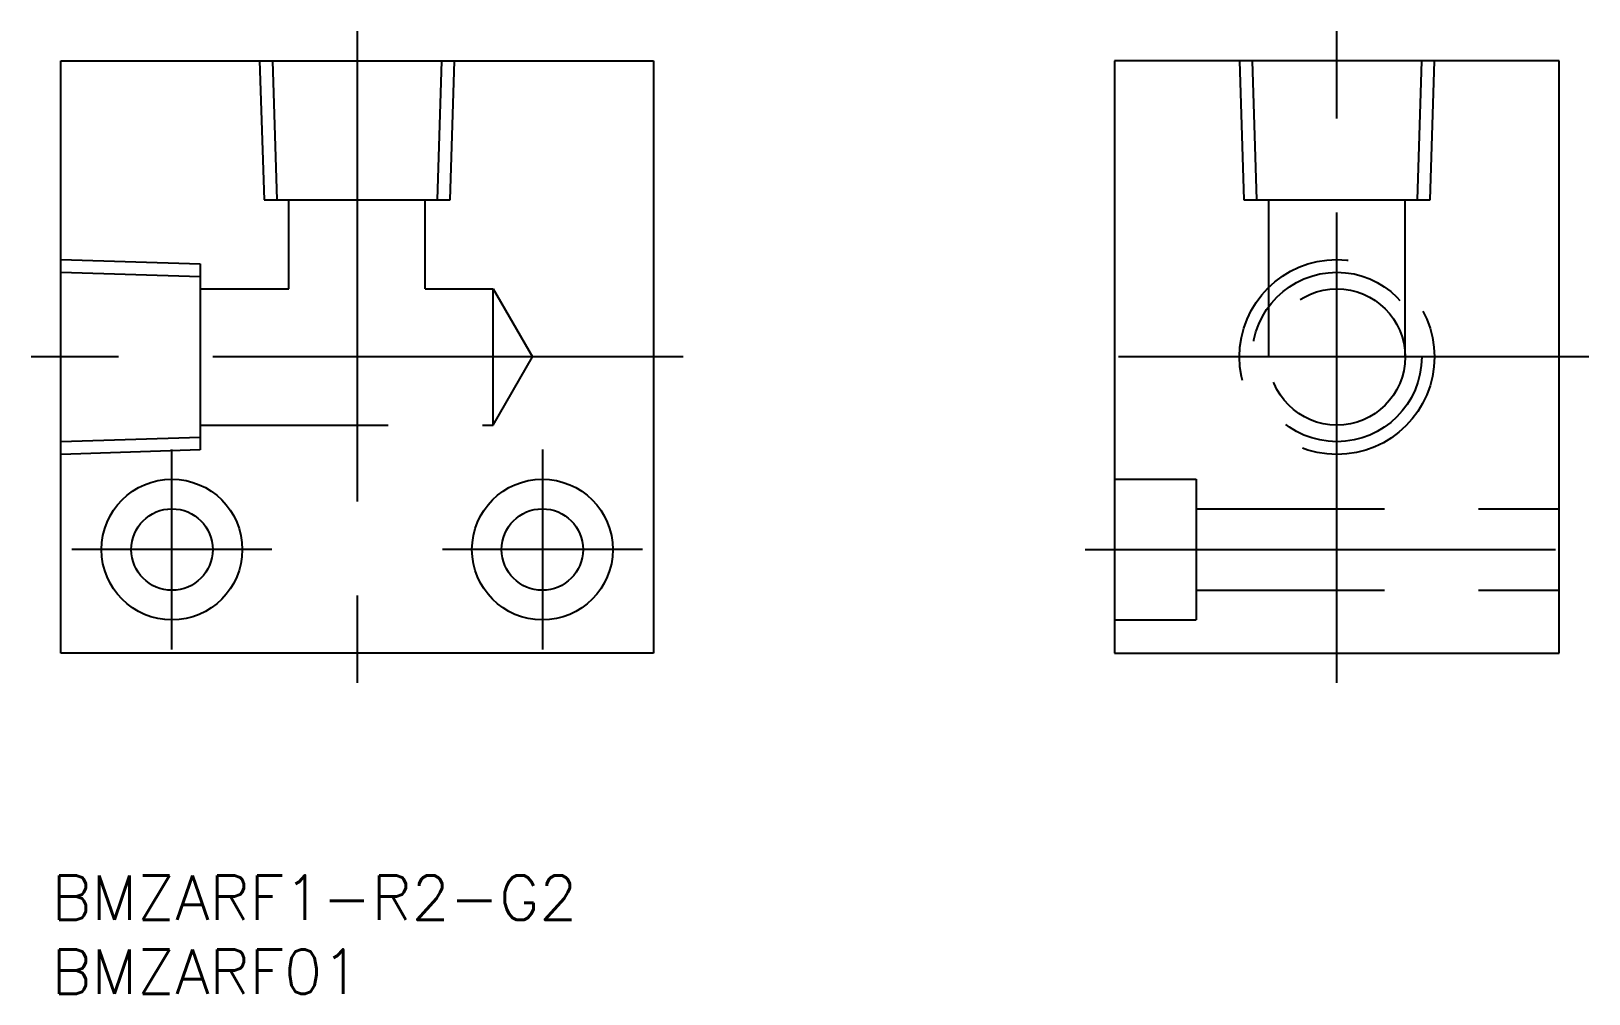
# Model space of a CAD drawing. Extents: x -2 to 103, y -23 to 42.
import ezdxf

# ---------------------------------------------------------------- set-up
doc = ezdxf.new("R2010")
doc.units = 0
doc.linetypes.add('CENTER', pattern=[50.8, 31.75, -6.35, 6.35, -6.35])
doc.linetypes.add('DASHED', pattern=[19.05, 12.7, -6.35])
doc.layers.get('0').update_dxf_attribs({"linetype": 'CONTINUOUS'})
doc.layers.add('CENTER', color=1, linetype='CONTINUOUS')
doc.styles.get("Standard").update_dxf_attribs({"font": 'txt.shx', "height": 3, "bigfont": 'bigfont.shx'})

# ---------------------------------------------------------------- blocks, each defined once
blk = doc.blocks.new('*U2')
at = {"color": 7, "linetype": 'CONTINUOUS'}
blk.add_text('BMZARF1-R2-G2', height=3, dxfattribs=at).set_placement((-0.625, -18))
blk = doc.blocks.new('*U3')
at = {"color": 7, "linetype": 'CONTINUOUS'}
blk.add_text('BMZARF01', height=3, dxfattribs=at).set_placement((-0.625, -23))

msp = doc.modelspace()

# ---------------------------------------------------------------- linework, layer by layer
at = {"color": 7, "linetype": 'CONTINUOUS'}
for p, q in [((0, 40), (40, 40)), ((0, 0), (0, 40)), ((40, 40), (40, 0)), ((101.12, 40), (71.12, 40)), ((71.12, 40), (71.12, 0)), ((101.12, 0), (101.12, 40)), ((40, 0), (0, 0)), ((71.12, 0), (101.12, 0))]:
    msp.add_line(p, q, dxfattribs=at)
at = {"color": 3, "linetype": 'DASHED'}
for p, q in [((13.42, 40), (13.72, 30.6)), ((14.28, 40), (14.57, 30.6)), ((25.43, 30.6), (25.72, 40)), ((26.28, 30.6), (26.58, 40)), ((79.54, 40), (79.84, 30.6)), ((80.4, 40), (80.69, 30.6)), ((91.55, 30.6), (91.84, 40)), ((92.41, 30.6), (92.7, 40)), ((13.72, 30.6), (26.28, 30.6)), ((15.4, 24.6), (15.4, 30.6)), ((24.6, 24.6), (24.6, 30.6)), ((79.84, 30.6), (92.41, 30.6)), ((81.52, 20), (81.52, 30.6)), ((90.72, 20), (90.72, 30.6)), ((0, 26.58), (9.4, 26.28)), ((9.4, 26.28), (9.4, 13.72)), ((0, 25.72), (9.4, 25.43)), ((9.4, 24.6), (15.4, 24.6)), ((24.6, 24.6), (29.18, 24.6)), ((29.18, 15.4), (29.18, 24.6)), ((29.18, 24.6), (31.84, 20)), ((29.18, 15.4), (31.84, 20)), ((9.4, 15.4), (29.18, 15.4)), ((9.4, 14.57), (0, 14.28)), ((9.4, 13.72), (0, 13.42)), ((71.12, 11.75), (76.62, 11.75)), ((76.62, 11.75), (76.62, 2.25)), ((76.62, 9.75), (101.12, 9.75)), ((76.62, 4.25), (101.12, 4.25)), ((71.12, 2.25), (76.62, 2.25))]:
    msp.add_line(p, q, dxfattribs=at)
for radius in [6.58, 5.72, 4.6]:
    msp.add_circle((86.12, 20), radius, dxfattribs=at)
at = {"color": 7, "linetype": 'CONTINUOUS'}
for centre, radius in [((7.5, 7), 4.75), ((32.5, 7), 4.75), ((7.5, 7), 2.75), ((32.5, 7), 2.75)]:
    msp.add_circle(centre, radius, dxfattribs=at)
at = {"layer": 'CENTER', "color": 1, "linetype": 'CENTER'}
for p, q in [((20, 42), (20, -2)), ((86.12, -2), (86.12, 42)), ((42, 20), (-2, 20)), ((103.12, 20), (69.12, 20)), ((7.5, 0.25), (7.5, 13.75)), ((32.5, 13.75), (32.5, 0.25)), ((14.25, 7), (0.75, 7)), ((39.25, 7), (25.75, 7)), ((69.12, 7), (103.12, 7))]:
    msp.add_line(p, q, dxfattribs=at)

# ---------------------------------------------------------------- block references
at = {"color": 7, "linetype": 'CONTINUOUS'}
for name in ['*U2', '*U3']:
    msp.add_blockref(name, (0, 0), dxfattribs=at)

doc.saveas('drawing.dxf')
